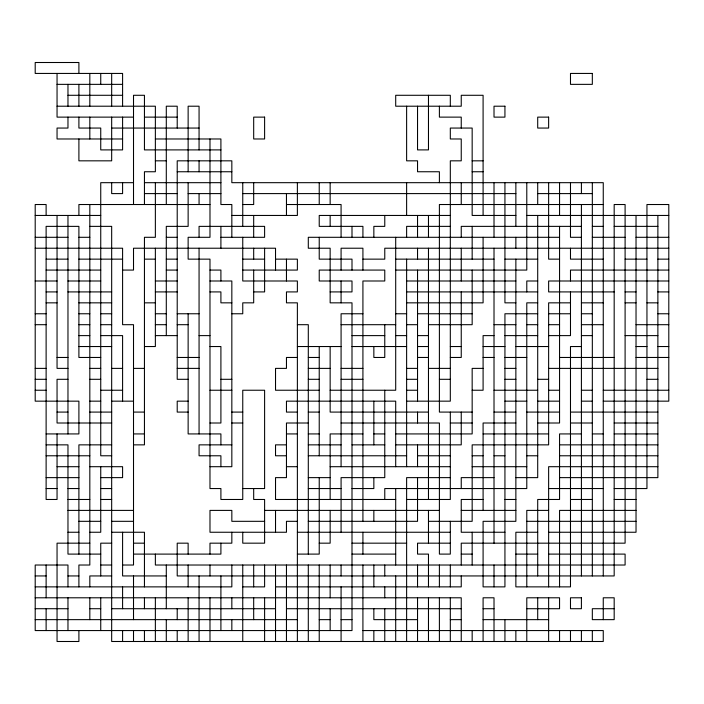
<?xml version="1.0" encoding="UTF-8"?>
<svg xmlns="http://www.w3.org/2000/svg" width="704" height="704" viewBox="0 0 704 704"><rect width="100%" height="100%" fill="white"/><g stroke="black" fill="none" stroke-linecap="round" stroke-linejoin="round"><path stroke-width="1.06" d="M57.05 84.357L122.593 84.357M67.971 95.286L122.593 95.286M57.05 106.207L155.364 106.207L155.364 171.75L144.443 171.75L144.443 204.521M133.514 117.128L57.05 117.128L57.05 73.436M144.443 117.128L177.214 117.128M111.672 128.058L199.065 128.058M122.593 138.978L57.05 138.978L57.05 128.058L67.971 128.058L67.971 117.128M155.364 138.978L220.906 138.978L220.906 204.521L231.836 204.521L231.836 237.301M220.906 149.899L144.443 149.899L144.443 95.286L133.514 95.286L133.514 204.521M155.364 160.829L166.294 160.829M472.164 160.829L483.094 160.829M177.214 171.75L231.836 171.75M472.164 171.75L483.094 171.75M133.514 182.679L100.742 182.679L100.742 455.778L111.672 455.778M144.443 182.679L220.906 182.679M144.443 193.6L177.214 193.6M188.135 193.6L220.906 193.6M242.757 193.6L515.865 193.6M537.706 193.6L592.328 193.6M209.986 204.521L78.901 204.521L78.901 215.45M242.757 204.521L253.686 204.521L253.686 182.679M286.458 204.521L341.079 204.521L341.079 237.301M603.258 204.521L439.393 204.521L439.393 412.086L472.164 412.086M35.2 215.45L100.742 215.45M231.836 215.45L297.378 215.45L297.378 182.679M450.314 215.45L319.229 215.45L319.229 226.371L362.921 226.371L362.921 237.301M515.865 215.45L472.164 215.45L472.164 128.058L450.314 128.058L450.314 138.978L461.243 138.978L461.243 160.829L450.314 160.829L450.314 401.157L406.622 401.157M526.786 215.45L668.8 215.45M89.822 226.371L111.672 226.371L111.672 641.494L603.258 641.494L603.258 630.564L362.921 630.564M450.314 226.371L406.622 226.371L406.622 237.301M581.407 226.371L461.243 226.371L461.243 237.301M592.328 226.371L603.258 226.371M614.178 226.371L657.879 226.371M35.2 237.301L67.971 237.301M78.901 237.301L89.822 237.301M166.294 237.301L177.214 237.301M220.906 237.301L264.607 237.301L264.607 226.371L199.065 226.371L199.065 237.301M559.557 237.301L308.299 237.301L308.299 248.222L330.15 248.222L330.15 302.843L352 302.843L352 630.564L35.2 630.564L35.2 565.022L67.971 565.022L67.971 586.872M581.407 237.301L570.486 237.301L570.486 182.679M592.328 237.301L625.099 237.301M636.029 237.301L668.8 237.301M35.2 248.222L122.593 248.222L122.593 324.694L133.514 324.694L133.514 565.022L122.593 565.022M668.8 248.222L384.771 248.222L384.771 259.142L362.921 259.142M46.121 259.142L67.971 259.142M78.901 259.142L122.593 259.142M144.443 259.142L155.364 259.142M166.294 259.142L177.214 259.142M242.757 259.142L264.607 259.142M275.528 259.142L297.378 259.142L297.378 270.072L242.757 270.072M395.701 259.142L494.014 259.142M504.935 259.142L537.706 259.142M559.557 259.142L548.636 259.142L548.636 182.679M603.258 259.142L570.486 259.142L570.486 248.222M625.099 259.142L646.95 259.142M657.879 259.142L668.8 259.142M46.121 270.072L100.742 270.072M122.593 270.072L133.514 270.072L133.514 248.222L275.528 248.222L275.528 270.072M166.294 270.072L177.214 270.072M209.986 270.072L220.906 270.072L220.906 280.993M395.701 270.072L526.786 270.072L526.786 182.679M668.8 270.072L570.486 270.072L570.486 280.993M35.2 280.993L57.05 280.993M67.971 280.993L100.742 280.993M155.364 280.993L177.214 280.993M209.986 280.993L231.836 280.993L231.836 466.699L209.986 466.699M406.622 280.993L515.865 280.993M537.706 280.993L526.786 280.993L526.786 291.914M668.8 280.993L548.636 280.993L548.636 291.914L614.178 291.914M46.121 291.914L57.05 291.914M67.971 291.914L111.672 291.914M155.364 291.914L177.214 291.914M209.986 291.914L220.906 291.914L220.906 302.843L231.836 302.843M253.686 291.914L264.607 291.914L264.607 248.222M330.15 291.914L352 291.914L352 280.993L319.229 280.993L319.229 270.072L384.771 270.072L384.771 280.993L362.921 280.993L362.921 521.321M406.622 291.914L537.706 291.914M625.099 291.914L636.029 291.914M657.879 291.914L668.8 291.914M46.121 302.843L57.05 302.843M78.901 302.843L111.672 302.843M144.443 302.843L155.364 302.843M406.622 302.843L483.094 302.843L483.094 237.301M515.865 302.843L504.935 302.843L504.935 182.679M537.706 302.843L526.786 302.843L526.786 488.55L384.771 488.55L384.771 499.479M570.486 302.843L548.636 302.843L548.636 444.858L472.164 444.858L472.164 521.321L428.472 521.321M581.407 302.843L603.258 302.843M625.099 302.843L636.029 302.843M646.95 302.843L657.879 302.843M35.2 313.764L46.121 313.764M78.901 313.764L89.822 313.764M100.742 313.764L111.672 313.764M155.364 313.764L166.294 313.764M177.214 313.764L199.065 313.764M231.836 313.764L242.757 313.764L242.757 302.843L253.686 302.843L253.686 270.072M362.921 313.764L341.079 313.764L341.079 466.699M395.701 313.764L406.622 313.764M417.542 313.764L472.164 313.764M537.706 313.764L504.935 313.764L504.935 586.872L483.094 586.872L483.094 521.321L515.865 521.321L515.865 259.142M548.636 313.764L570.486 313.764M581.407 313.764L592.328 313.764M657.879 313.764L668.8 313.764M35.2 324.694L46.121 324.694M78.901 324.694L89.822 324.694M100.742 324.694L111.672 324.694M155.364 324.694L166.294 324.694M177.214 324.694L188.135 324.694M297.378 324.694L308.299 324.694L308.299 554.101M341.079 324.694L395.701 324.694M406.622 324.694L417.542 324.694M428.472 324.694L472.164 324.694L472.164 270.072M494.014 324.694L515.865 324.694M526.786 324.694L537.706 324.694M548.636 324.694L559.557 324.694M581.407 324.694L603.258 324.694M636.029 324.694L668.8 324.694M78.901 335.614L89.822 335.614M100.742 335.614L122.593 335.614L122.593 401.157M155.364 335.614L177.214 335.614M199.065 335.614L209.986 335.614M352 335.614L384.771 335.614M395.701 335.614L406.622 335.614M417.542 335.614L428.472 335.614M494.014 335.614L483.094 335.614L483.094 390.236L472.164 390.236M504.935 335.614L537.706 335.614M548.636 335.614L570.486 335.614L570.486 291.914M581.407 335.614L592.328 335.614M625.099 335.614L657.879 335.614M78.901 346.535L111.672 346.535M144.443 346.535L155.364 346.535L155.364 248.222M209.986 346.535L220.906 346.535L220.906 423.007L209.986 423.007M297.378 346.535L341.079 346.535M352 346.535L406.622 346.535M417.542 346.535L428.472 346.535M450.314 346.535L461.243 346.535M483.094 346.535L504.935 346.535M515.865 346.535L548.636 346.535M581.407 346.535L570.486 346.535L570.486 586.872L515.865 586.872L515.865 532.25L537.706 532.25M636.029 346.535L646.95 346.535M657.879 346.535L668.8 346.535M57.05 357.465L67.971 357.465M100.742 357.465L78.901 357.465L78.901 226.371L46.121 226.371L46.121 499.479L57.05 499.479L57.05 433.928M177.214 357.465L199.065 357.465M297.378 357.465L286.458 357.465L286.458 368.386L275.528 368.386L275.528 390.236L319.229 390.236M308.299 357.465L319.229 357.465M417.542 357.465L428.472 357.465M450.314 357.465L461.243 357.465L461.243 291.914M483.094 357.465L494.014 357.465M504.935 357.465L526.786 357.465M559.557 357.465L614.178 357.465M636.029 357.465L668.8 357.465M35.2 368.386L46.121 368.386M67.971 368.386L57.05 368.386L57.05 215.45M89.822 368.386L100.742 368.386M111.672 368.386L122.593 368.386M133.514 368.386L144.443 368.386M177.214 368.386L199.065 368.386M308.299 368.386L330.15 368.386M341.079 368.386L362.921 368.386M406.622 368.386L417.542 368.386M428.472 368.386L450.314 368.386M483.094 368.386L472.164 368.386L472.164 433.928L395.701 433.928M504.935 368.386L515.865 368.386M548.636 368.386L657.879 368.386M35.2 379.306L46.121 379.306M67.971 379.306L57.05 379.306L57.05 423.007L111.672 423.007M89.822 379.306L100.742 379.306M188.135 379.306L177.214 379.306L177.214 160.829L231.836 160.829L231.836 182.679L603.258 182.679L603.258 575.942M220.906 379.306L231.836 379.306M308.299 379.306L319.229 379.306M341.079 379.306L362.921 379.306M406.622 379.306L417.542 379.306M439.393 379.306L450.314 379.306M504.935 379.306L515.865 379.306M537.706 379.306L548.636 379.306M646.95 379.306L657.879 379.306M35.2 390.236L46.121 390.236M100.742 390.236L122.593 390.236M209.986 390.236L231.836 390.236M330.15 390.236L395.701 390.236L395.701 237.301M406.622 390.236L417.542 390.236M494.014 390.236L537.706 390.236M548.636 390.236L559.557 390.236M581.407 390.236L592.328 390.236M603.258 390.236L668.8 390.236M89.822 401.157L100.742 401.157M111.672 401.157L133.514 401.157M188.135 401.157L177.214 401.157L177.214 412.086L188.135 412.086M504.935 401.157L526.786 401.157M537.706 401.157L559.557 401.157M581.407 401.157L592.328 401.157M603.258 401.157L668.8 401.157L668.8 204.521L646.95 204.521L646.95 488.55L614.178 488.55M57.05 412.086L67.971 412.086M89.822 412.086L111.672 412.086M133.514 412.086L144.443 412.086M231.836 412.086L242.757 412.086M297.378 412.086L286.458 412.086L286.458 401.157L395.701 401.157L395.701 466.699M308.299 412.086L319.229 412.086M428.472 412.086L330.15 412.086L330.15 346.535M494.014 412.086L515.865 412.086M526.786 412.086L559.557 412.086M570.486 412.086L657.879 412.086M231.836 423.007L242.757 423.007M308.299 423.007L286.458 423.007L286.458 477.629L275.528 477.629L275.528 499.479L395.701 499.479M341.079 423.007L439.393 423.007L439.393 554.101L450.314 554.101L450.314 521.321M450.314 423.007L472.164 423.007M515.865 423.007L483.094 423.007L483.094 510.4M537.706 423.007L559.557 423.007L559.557 226.371M570.486 423.007L592.328 423.007M614.178 423.007L657.879 423.007M46.121 433.928L78.901 433.928L78.901 401.157L35.2 401.157L35.2 204.521L46.121 204.521L46.121 215.45M133.514 433.928L144.443 433.928M286.458 433.928L297.378 433.928M308.299 433.928L319.229 433.928M362.921 433.928L330.15 433.928L330.15 499.479M373.85 433.928L384.771 433.928M483.094 433.928L548.636 433.928M581.407 433.928L559.557 433.928L559.557 499.479L537.706 499.479L537.706 575.942M592.328 433.928L603.258 433.928M614.178 433.928L657.879 433.928M46.121 444.858L67.971 444.858L67.971 554.101L100.742 554.101M111.672 444.858L78.901 444.858L78.901 554.101M133.514 444.858L144.443 444.858L144.443 237.301L155.364 237.301L155.364 182.679M231.836 444.858L199.065 444.858L199.065 455.778L220.906 455.778L220.906 466.699M286.458 444.858L275.528 444.858L275.528 455.778L286.458 455.778M308.299 444.858L341.079 444.858M352 444.858L384.771 444.858M395.701 444.858L461.243 444.858L461.243 412.086M559.557 444.858L657.879 444.858M46.121 455.778L89.822 455.778M308.299 455.778L406.622 455.778M417.542 455.778L450.314 455.778M472.164 455.778L483.094 455.778M494.014 455.778L504.935 455.778M526.786 455.778L537.706 455.778M559.557 455.778L657.879 455.778M57.05 466.699L78.901 466.699M89.822 466.699L122.593 466.699L122.593 477.629L100.742 477.629M286.458 466.699L297.378 466.699M330.15 466.699L450.314 466.699M472.164 466.699L526.786 466.699M657.879 466.699L548.636 466.699L548.636 586.872M46.121 477.629L78.901 477.629M308.299 477.629L330.15 477.629M450.314 477.629L406.622 477.629L406.622 641.494M494.014 477.629L461.243 477.629L461.243 488.55M515.865 477.629L537.706 477.629L537.706 215.45M559.557 477.629L657.879 477.629L657.879 215.45M46.121 488.55L57.05 488.55M67.971 488.55L78.901 488.55M100.742 488.55L111.672 488.55M242.757 488.55L264.607 488.55L264.607 390.236L242.757 390.236L242.757 499.479L220.906 499.479L220.906 488.55L209.986 488.55L209.986 259.142L188.135 259.142L188.135 237.301L209.986 237.301L209.986 138.978M308.299 488.55L341.079 488.55M352 488.55L373.85 488.55L373.85 477.629M548.636 488.55L603.258 488.55M67.971 499.479L89.822 499.479M100.742 499.479L111.672 499.479M406.622 499.479L450.314 499.479L450.314 412.086M483.094 499.479L461.243 499.479L461.243 532.25L504.935 532.25M504.935 499.479L515.865 499.479M570.486 499.479L592.328 499.479M614.178 499.479L636.029 499.479M67.971 510.4L133.514 510.4M264.607 510.4L439.393 510.4M461.243 510.4L515.865 510.4M548.636 510.4L526.786 510.4L526.786 586.872M636.029 510.4L559.557 510.4L559.557 586.872M78.901 521.321L100.742 521.321M111.672 521.321L133.514 521.321M264.607 521.321L231.836 521.321L231.836 510.4L209.986 510.4L209.986 532.25L286.458 532.25L286.458 521.321L297.378 521.321M308.299 521.321L417.542 521.321L417.542 477.629M526.786 521.321L636.029 521.321M67.971 532.25L78.901 532.25M89.822 532.25L100.742 532.25L100.742 466.699M111.672 532.25L144.443 532.25L144.443 586.872M297.378 532.25L450.314 532.25M548.636 532.25L636.029 532.25L636.029 215.45M89.822 543.171L57.05 543.171L57.05 641.494L78.901 641.494L78.901 630.564M111.672 543.171L100.742 543.171L100.742 575.942M133.514 543.171L144.443 543.171M319.229 543.171L330.15 543.171L330.15 510.4M352 543.171L406.622 543.171M450.314 543.171L417.542 543.171L417.542 554.101L428.472 554.101L428.472 586.872M133.514 554.101L220.906 554.101L220.906 543.171M297.378 554.101L319.229 554.101L319.229 477.629M352 554.101L395.701 554.101M461.243 554.101L472.164 554.101M515.865 554.101L537.706 554.101M548.636 554.101L625.099 554.101L625.099 565.022L155.364 565.022L155.364 554.101M100.742 565.022L111.672 565.022M35.2 575.942L46.121 575.942M67.971 575.942L78.901 575.942M111.672 575.942L89.822 575.942L89.822 586.872M166.294 575.942L122.593 575.942L122.593 532.25M35.2 586.872L231.836 586.872L231.836 565.022M242.757 586.872L264.607 586.872L264.607 565.022M275.528 586.872L461.243 586.872L461.243 575.942M35.2 597.793L461.243 597.793L461.243 641.494M35.2 608.714L67.971 608.714M89.822 608.714L100.742 608.714M111.672 608.714L275.528 608.714M286.458 608.714L461.243 608.714M483.094 608.714L494.014 608.714M526.786 608.714L559.557 608.714L559.557 597.793L526.786 597.793L526.786 641.494M614.178 608.714L592.328 608.714L592.328 619.643L614.178 619.643L614.178 597.793L603.258 597.793L603.258 619.643M35.2 619.643L297.378 619.643M319.229 619.643L330.15 619.643M341.079 619.643L352 619.643M417.542 619.643L373.85 619.643L373.85 608.714M450.314 619.643L461.243 619.643M483.094 619.643L548.636 619.643M592.328 182.679L592.328 575.942M592.328 630.564L592.328 641.494M581.407 182.679L581.407 193.6M581.407 204.521L581.407 575.942M581.407 630.564L581.407 641.494M570.486 630.564L570.486 641.494M559.557 182.679L559.557 215.45M559.557 630.564L559.557 641.494M548.636 597.793L548.636 641.494M537.706 182.679L537.706 204.521M537.706 597.793L537.706 619.643M515.865 182.679L515.865 226.371M515.865 237.301L515.865 248.222M515.865 630.564L515.865 641.494M504.935 619.643L504.935 641.494M494.014 182.679L494.014 237.301M494.014 248.222L494.014 543.171M494.014 565.022L494.014 586.872M494.014 641.494L494.014 597.793L483.094 597.793L483.094 641.494M483.094 215.45L483.094 95.286L461.243 95.286L461.243 106.207L395.701 106.207L395.701 95.286L450.314 95.286L450.314 106.207M472.164 226.371L472.164 259.142M472.164 532.25L472.164 565.022M472.164 630.564L472.164 641.494M461.243 128.058L461.243 117.128L439.393 117.128L439.393 106.207M461.243 182.679L461.243 204.521M461.243 248.222L461.243 280.993M461.243 565.022L461.243 543.171L625.099 543.171L625.099 204.521L614.178 204.521L614.178 575.942L177.214 575.942L177.214 543.171L188.135 543.171L188.135 554.101M450.314 565.022L450.314 586.872M450.314 597.793L450.314 641.494M439.393 182.679L439.393 171.75L417.542 171.75L417.542 160.829L406.622 160.829L406.622 106.207M439.393 565.022L439.393 586.872M439.393 597.793L439.393 641.494M428.472 95.286L428.472 149.899L417.542 149.899L417.542 106.207M428.472 215.45L428.472 237.301M428.472 248.222L428.472 499.479M428.472 510.4L428.472 543.171M428.472 597.793L428.472 641.494M417.542 215.45L417.542 237.301M417.542 248.222L417.542 259.142M417.542 270.072L417.542 401.157M417.542 412.086L417.542 423.007M417.542 444.858L417.542 466.699M417.542 565.022L417.542 586.872M417.542 597.793L417.542 641.494M406.622 182.679L406.622 215.45M406.622 259.142L406.622 466.699M395.701 488.55L395.701 565.022M395.701 575.942L395.701 641.494M384.771 215.45L384.771 226.371L373.85 226.371L373.85 237.301M384.771 324.694L384.771 357.465L373.85 357.465L373.85 346.535M384.771 390.236L384.771 477.629L341.079 477.629L341.079 532.25M384.771 565.022L384.771 575.942M384.771 586.872L384.771 597.793M384.771 608.714L384.771 641.494M373.85 401.157L373.85 444.858M373.85 510.4L373.85 521.321M373.85 565.022L373.85 586.872M373.85 630.564L373.85 641.494M362.921 270.072L362.921 248.222L341.079 248.222L341.079 270.072M362.921 532.25L362.921 554.101M362.921 565.022L362.921 641.494M352 226.371L352 237.301M352 270.072L352 259.142L319.229 259.142L319.229 237.301M341.079 280.993L341.079 302.843M341.079 565.022L341.079 575.942M341.079 586.872L341.079 641.494M330.15 182.679L330.15 204.521M330.15 215.45L330.15 226.371M330.15 565.022L330.15 597.793M330.15 608.714L330.15 630.564M319.229 182.679L319.229 204.521M319.229 346.535L319.229 455.778M319.229 565.022L319.229 641.494M308.299 565.022L308.299 641.494M297.378 641.494L297.378 302.843L286.458 302.843L286.458 291.914L297.378 291.914L297.378 280.993L242.757 280.993L242.757 237.301M286.458 193.6L286.458 215.45M286.458 259.142L286.458 280.993M286.458 565.022L286.458 641.494M275.528 510.4L275.528 532.25M275.528 565.022L275.528 641.494M264.607 597.793L264.607 641.494M253.686 215.45L253.686 237.301M253.686 248.222L253.686 259.142M253.686 488.55L253.686 499.479L264.607 499.479L264.607 543.171L242.757 543.171L242.757 532.25M253.686 565.022L253.686 586.872M253.686 597.793L253.686 619.643M242.757 182.679L242.757 226.371M242.757 565.022L242.757 641.494M231.836 532.25L231.836 543.171L209.986 543.171L209.986 554.101M231.836 597.793L231.836 608.714M231.836 619.643L231.836 630.564M220.906 226.371L220.906 248.222M220.906 444.858L220.906 433.928L188.135 433.928L188.135 313.764M220.906 575.942L220.906 630.564M209.986 565.022L209.986 575.942M209.986 597.793L209.986 641.494M199.065 149.899L199.065 106.207L188.135 106.207L188.135 171.75M199.065 160.829L199.065 171.75M199.065 193.6L199.065 204.521M199.065 248.222L199.065 433.928M199.065 575.942L199.065 641.494M188.135 182.679L188.135 226.371L166.294 226.371L166.294 335.614M188.135 565.022L188.135 586.872M188.135 597.793L188.135 641.494M177.214 128.058L177.214 106.207L166.294 106.207L166.294 204.521M177.214 608.714L177.214 619.643M177.214 630.564L177.214 641.494M166.294 565.022L166.294 608.714M166.294 619.643L166.294 641.494M155.364 597.793L155.364 641.494M144.443 597.793L144.443 608.714M144.443 630.564L144.443 641.494M133.514 575.942L133.514 619.643M133.514 630.564L133.514 641.494M122.593 106.207L122.593 73.436L35.2 73.436L35.2 62.506L78.901 62.506L78.901 73.436M122.593 117.128L122.593 149.899L100.742 149.899L100.742 128.058L78.901 128.058L78.901 117.128M122.593 182.679L122.593 193.6L111.672 193.6L111.672 182.679M122.593 586.872L122.593 608.714M122.593 630.564L122.593 641.494M111.672 73.436L111.672 106.207M111.672 117.128L111.672 160.829L78.901 160.829L78.901 138.978M100.742 73.436L100.742 84.357M100.742 597.793L100.742 630.564M89.822 73.436L89.822 106.207M89.822 117.128L89.822 138.978M89.822 204.521L89.822 565.022L78.901 565.022L78.901 586.872M89.822 597.793L89.822 619.643M78.901 84.357L78.901 106.207M67.971 84.357L67.971 106.207M67.971 215.45L67.971 433.928M67.971 597.793L67.971 630.564M46.121 565.022L46.121 597.793M46.121 608.714L46.121 630.564M592.328 73.436L570.486 73.436L570.486 84.357L592.328 84.357L592.328 73.436M504.935 106.207L494.014 106.207L494.014 117.128L504.935 117.128L504.935 106.207M264.607 117.128L253.686 117.128L253.686 138.978L264.607 138.978L264.607 117.128M548.636 117.128L537.706 117.128L537.706 128.058L548.636 128.058L548.636 117.128M581.407 597.793L570.486 597.793L570.486 608.714L581.407 608.714L581.407 597.793"/></g></svg>
